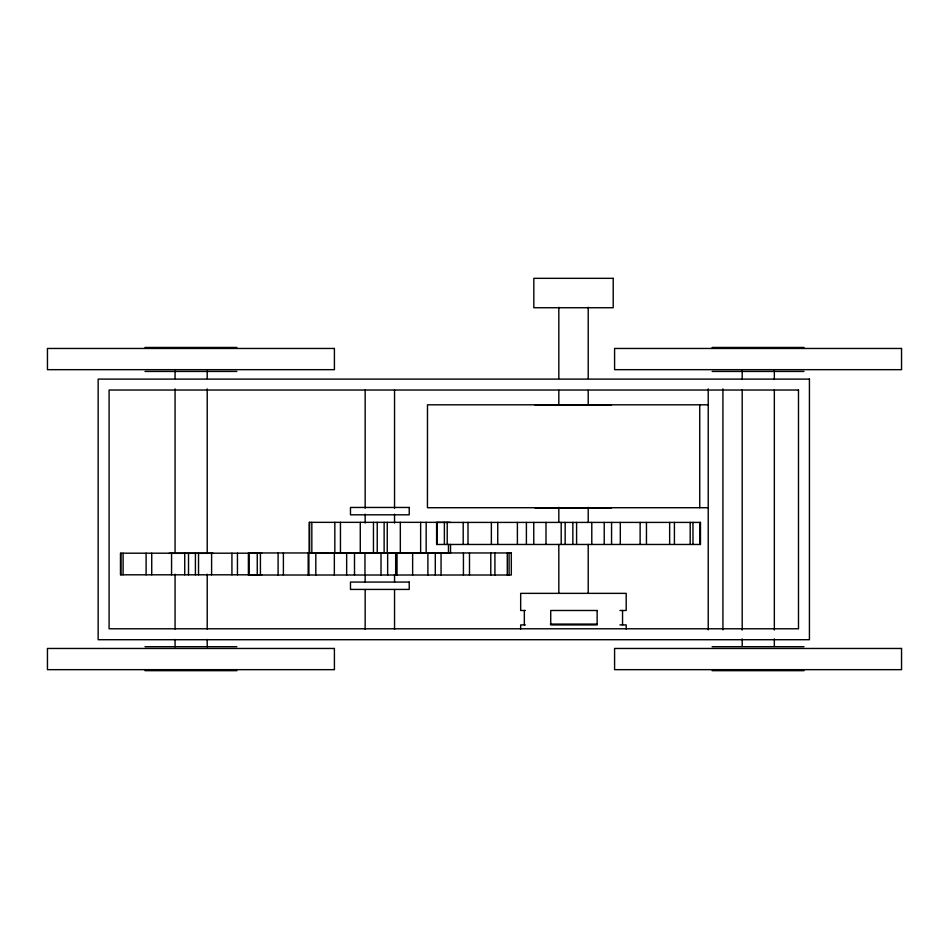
<?xml version="1.0" encoding="UTF-8"?>
<svg xmlns="http://www.w3.org/2000/svg" width="949" height="949" viewBox="0 0 949 949"><rect width="100%" height="100%" fill="white"/><g stroke="black" fill="none" stroke-linecap="round" stroke-linejoin="round"><path stroke-width="1.42" d="M145.019 347.464L236.847 347.464M712.153 347.464L803.981 347.464M145.019 371.439L236.847 371.439M712.153 371.439L803.981 371.439M708.417 404.808L427.489 404.808L427.441 507.715L708.417 507.715M534.987 405.021L611.429 405.021M534.987 507.929L611.429 507.929M450.526 522.341L309.184 522.341L309.184 553.208M261.805 553.196L120.476 553.196L120.476 574.809L261.805 574.809M169.1 553.326L213.181 553.326M525.366 610.492L520.669 610.492L520.669 593.362L626.198 593.362L626.198 610.492L619.911 610.492M550.278 624.086L596.613 624.086M525.366 624.916L520.669 624.916L520.669 629.021M619.911 624.916L626.198 624.916L626.198 629.021M145.019 646.696L236.847 646.696M712.153 646.696L803.981 646.696M145.019 670.67L236.847 670.67M712.153 670.67L803.981 670.67M774.337 370.584L774.337 379.47M774.337 389.849L774.337 630.006M774.337 638.891L774.337 646.305M742.201 370.584L742.201 379.47M742.201 389.849L742.201 630.006M742.201 638.891L742.201 646.305M722.924 388.865L722.924 629.851M708.227 388.865L708.227 629.851M699.923 522.413L699.923 544.465M699.733 404.808L699.733 507.715M692.972 522.413L692.972 544.465M690.196 522.413L690.196 544.465M674.419 522.413L674.419 544.465M669.65 522.413L669.65 544.465M646.459 522.413L646.459 544.465M640.124 522.413L640.124 544.465M622.544 610.492L622.544 624.916M620.302 522.413L620.302 544.465M611.571 522.413L611.571 544.465M604.228 522.413L604.228 544.465M591.785 522.413L591.785 544.465M588.214 307.298L588.214 378.437M588.214 390.3L588.214 405.116M588.214 507.371L588.214 522.199M588.214 544.429L588.214 593.327M576.589 522.413L576.589 544.465M572.852 522.413L572.852 544.465M565.165 522.413L565.165 544.465M561.203 522.413L561.203 544.465M558.819 307.298L558.819 378.437M558.819 390.3L558.819 405.116M558.819 507.371L558.819 522.199M558.819 544.429L558.819 593.327M545.995 522.413L545.995 544.465M533.753 522.413L533.753 544.465M526.398 522.413L526.398 544.465M524.334 610.492L524.334 624.916M517.395 522.413L517.395 544.465M509.079 552.959L509.079 575.011M507.288 552.959L507.288 575.011M497.739 522.413L497.739 544.465M494.915 552.959L494.915 575.011M491.368 522.413L491.368 544.465M490.787 552.959L490.787 575.011M469.494 552.959L469.494 575.011M468.011 522.413L468.011 544.465M463.432 552.959L463.432 575.011M463.195 522.413L463.195 544.465M450.526 544.394L450.526 553.208L309.623 553.208L309.623 522.341M448.462 544.394L448.462 553.208M447.216 522.413L447.216 544.465M444.381 522.413L444.381 544.465M441.06 552.959L441.06 575.011M437.192 522.413L437.192 544.465M435.294 552.959L435.294 575.011M427.892 552.959L427.892 575.011M426.172 522.341L426.172 553.208M420.632 522.341L420.632 553.208M412.637 552.959L412.637 575.011M400.324 522.341L400.324 553.208M397.038 552.959L397.038 575.011M395.674 552.959L395.674 575.011M394.547 390.051L394.547 508.249M394.547 514.156L394.547 523.018M394.547 574.726L394.547 582.117M394.547 589.495L394.547 629.389M387.655 552.959L387.655 575.011M387.251 522.341L387.251 553.208M384.131 522.341L384.131 553.208M381.012 552.959L381.012 575.011M377.228 522.341L377.228 553.208M373.455 522.341L373.455 553.208M365.163 390.051L365.163 508.249M365.163 514.156L365.163 523.018M365.163 574.726L365.163 582.117M365.163 589.495L365.163 629.389M364.962 552.959L364.962 575.011M360.276 522.341L360.276 553.208M354.499 552.959L354.499 575.011M346.658 552.959L346.658 575.011M340.454 522.341L340.454 553.208M334.831 522.341L334.831 553.208M334.345 552.959L334.345 575.011M315.815 552.959L315.815 575.011M311.83 522.341L311.83 553.208M308.899 552.959L308.899 575.011M308.176 552.959L308.176 575.011M283.395 552.959L283.395 575.011M278.093 552.959L278.093 575.011M260.417 552.959L260.417 575.011M257.25 552.959L257.25 575.011M249.124 552.959L249.124 575.011M237.452 553.196L237.452 574.809M231.924 553.196L231.924 574.809M211.603 553.196L211.603 574.809M207.214 371.106L207.214 378.521M207.214 388.9L207.214 553.457M207.214 574.216L207.214 629.068M207.214 639.448L207.214 646.85M198.531 553.196L198.531 574.809M195.411 553.196L195.411 574.809M188.519 553.196L188.519 574.809M184.735 553.196L184.735 574.809M175.067 371.106L175.067 378.521M175.067 388.9L175.067 553.457M175.067 574.216L175.067 629.068M175.067 639.448L175.067 646.85M171.567 553.196L171.567 574.809M151.733 553.196L151.733 574.809M146.11 553.196L146.11 574.809M123.109 553.196L123.109 574.809M120.903 553.196L120.903 574.809M613.208 278.33L533.824 278.33L533.824 307.737L613.208 307.737L613.208 278.33M334.416 348.461L47.45 348.461L47.462 369.671L334.416 369.671L334.404 348.461M901.55 348.461L614.584 348.461L614.596 369.671L901.55 369.671L901.538 348.461M809.426 379.102L98.15 379.102L98.15 639.709L809.426 639.709L809.426 379.102M798.489 390.027L109.088 390.027L109.088 628.784L798.489 628.784L798.489 390.027M409.233 507.454L350.478 507.454L350.478 514.809L409.233 514.809L409.233 507.454M700.469 522.413L436.599 522.413L436.599 544.465L700.469 544.465L700.469 522.413M511.309 552.959L248.401 552.959L248.401 575.011L511.309 575.011L511.309 552.959M409.233 582.069L350.478 582.069L350.478 589.424L409.233 589.424L409.233 582.069M597.146 610.492L550.728 610.492L550.728 624.916L597.146 624.916L597.146 610.492M334.416 648.464L47.45 648.464L47.462 669.662L334.416 669.662L334.404 648.464M901.55 648.464L614.584 648.464L614.584 669.662L901.55 669.662L901.55 648.464"/></g></svg>
